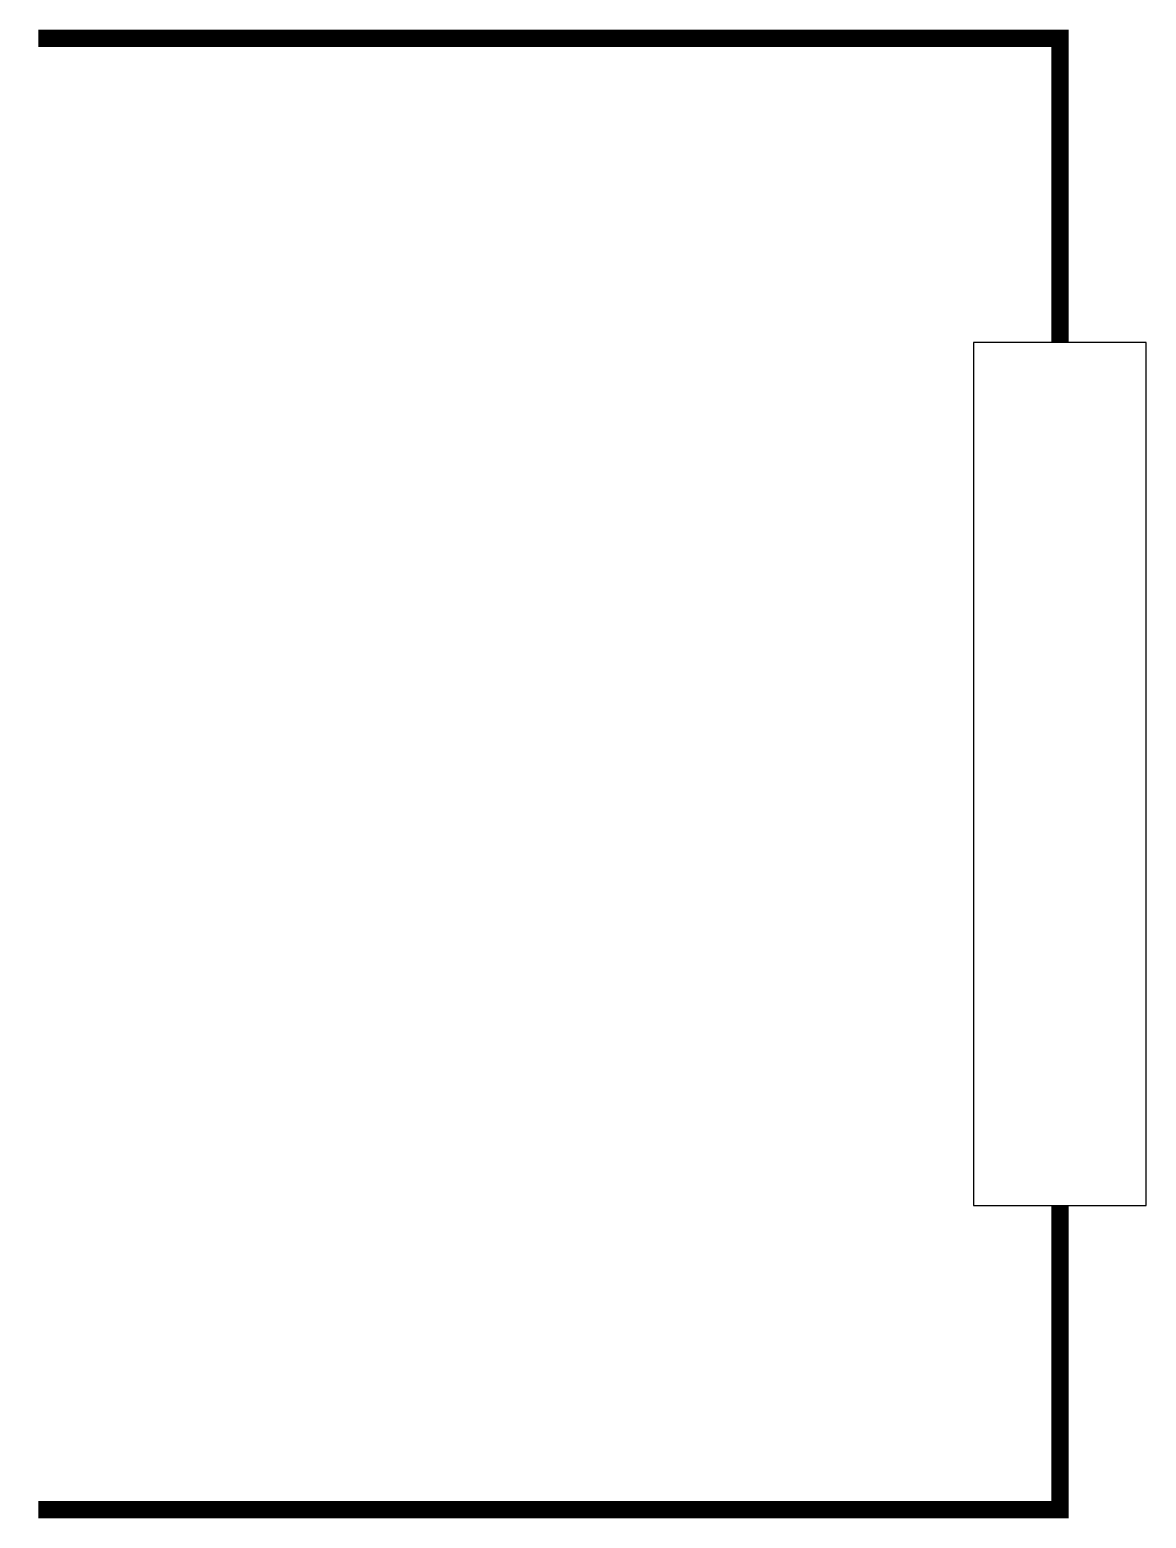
# Model space of a CAD drawing. Extents: x -100466 to -99302, y -160939 to -159386.
import ezdxf

# ---------------------------------------------------------------- set-up
doc = ezdxf.new("R2010")
doc.units = 0
doc.header["$LTSCALE"] = 1000
doc.header["$MEASUREMENT"] = 0
doc.layers.add('TEXT', color=4, linetype='CONTINUOUS')

msp = doc.modelspace()

# ---------------------------------------------------------------- linework, layer by layer
at = {"layer": 'TEXT'}
for p, q in [((-99391.8, -159395.2), (-100456.8, -159395.2)), ((-99391.8, -159712.3), (-99391.8, -159395.2)), ((-99391.8, -160612.3), (-99391.8, -160929.5)), ((-99391.8, -160929.5), (-100456.8, -160929.5))]:
    msp.add_line(p, q, dxfattribs=at)
at = {"layer": 'TEXT', "const_width": 18}
for points in [[(-99391.8, -159712.3), (-99391.8, -159395.2), (-100456.8, -159395.2)], [(-100456.8, -160929.5), (-99391.8, -160929.5), (-99391.8, -160612.3)]]:
    msp.add_lwpolyline(points, dxfattribs=at)
at = {"layer": 'TEXT'}
msp.add_lwpolyline([(-99481.8, -160612.3), (-99301.8, -160612.3), (-99301.8, -159712.3), (-99481.8, -159712.3)], close=True, dxfattribs=at)

doc.saveas('drawing.dxf')
